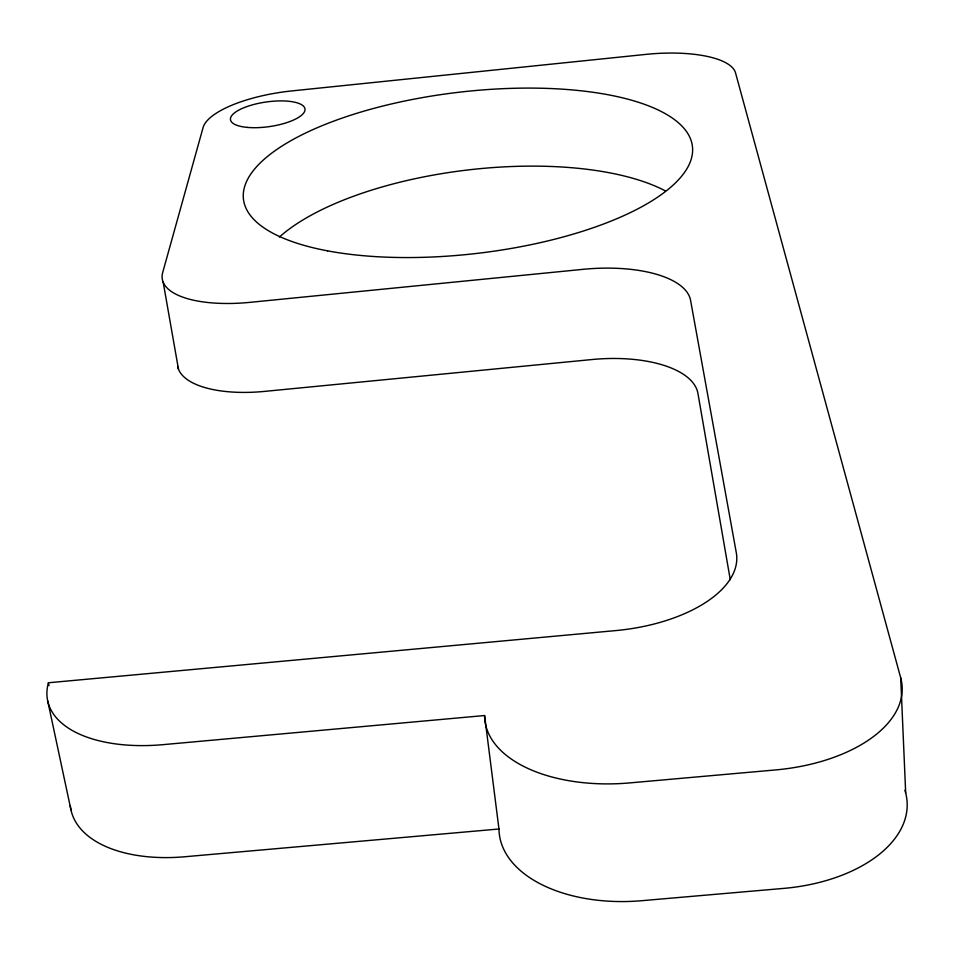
<?xml version="1.0" encoding="UTF-8"?>
<svg xmlns="http://www.w3.org/2000/svg" width="954" height="954" viewBox="0 0 954 954"><rect width="100%" height="100%" fill="white"/><g stroke="black" fill="none" stroke-linecap="round" stroke-linejoin="round"><path stroke-width="1.43" d="M49.024 685.652L48.415 682.766L615.938 630.57A126.751 63.536 -5.4 0 0 736.297 552.7L690.577 300.343A104.201 42.942 -5.7 0 0 582.977 269.338L250.186 302.323A96.688 36.789 -8.7 0 1 162.693 272.534L203.095 127.514A84.226 28.012 -8.1 0 1 291.721 90.928L646.025 54.378A84.954 28.37 -5.3 0 1 735.534 72.886L900.707 677.853L905.692 793.084A136.875 80.243 -2.5 0 1 783.854 888.377L641.505 900.719A135.897 80.172 -4.9 0 1 498.966 829.002L184.814 856.752A129.661 71.3 -12 0 1 70.298 805.665M900.707 677.853A140.059 76.558 -3 0 1 775.65 769.926L629.831 782.9A139.069 76.487 -5.2 0 1 484.584 715.536L163.265 744.633A132.511 67.853 -11.5 0 1 48.415 682.766M904.952 790.198L905.692 793.084M47.7 700.892L70.978 809.922M163.182 282.193L178.481 369.234M730.263 579.627L697.934 393.43A102.412 45.53 -5.6 0 0 591.85 359.551L264.473 391.402A95.138 39.102 -8.8 0 1 177.647 366.408M484.584 715.536L498.966 829.002M279.415 237.021A222.64 86.361 -6.7 0 1 466.697 170.098A222.64 86.361 -6.7 0 1 665.32 190.872M327.556 250.854A226.026 81.078 -6.7 0 0 690.124 162.275A226.026 81.078 -6.7 0 0 386.442 105.143A226.026 81.078 -6.7 0 0 327.556 250.854M247.146 127.383A37.623 12.402 -8.2 0 0 304.946 110.318A37.623 12.402 -8.2 0 0 251.117 105.226A37.623 12.402 -8.2 0 0 247.146 127.383"/></g></svg>
